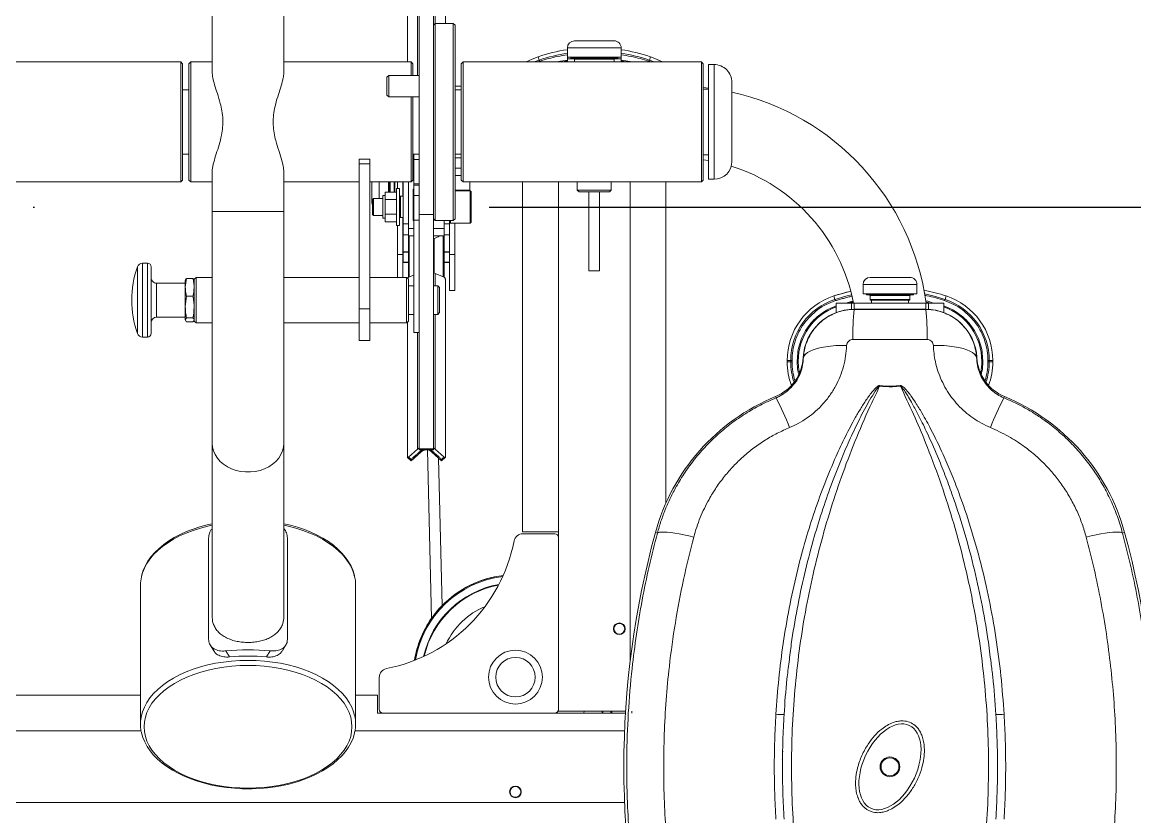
# Model space of a CAD drawing. Extents: x -32840 to 422982, y 280745 to 888746.
# Drawn here: x 221427 to 222038, y 400896 to 401333 of the extents above; entities that cross this region are included whole.
import ezdxf

# ---------------------------------------------------------------- set-up
doc = ezdxf.new("R2010")
doc.units = 0
doc.header["$LTSCALE"] = 1000
doc.linetypes.add('CONTINOUS', pattern=[0])
doc.linetypes.add('DASHDOT', pattern=[1, 0.5, -0.25, 0, -0.25])
doc.layers.add('A-FUR', color=33, linetype='Continuous', plot=False, transparency=0.5)
doc.layers.add('A-GRID', color=31, linetype='DASHDOT')
doc.layers.add('A-GRID NO', color=40, linetype='CONTINOUS')

# ---------------------------------------------------------------- blocks, each defined once
blk = doc.blocks.new('REC-GYM-08')
at = {"linetype": 'Continuous', "lineweight": 15}
for p, q in [((347.505, -704.241), (347.505, -710.19)), ((349.08, -704.241), (349.08, -710.19)), ((351.793, -709.965), (351.793, -705.13)), ((352.015, -710.263), (352.015, -705.271)), ((352.405, -705.271), (352.405, -709.121)), ((352.628, -709.119), (352.628, -705.13)), ((352.053, -706.461), (352.053, -713.32)), ((352.368, -706.461), (352.368, -713.32)), ((352.407, -709.119), (352.368, -709.158)), ((352.801, -709.119), (352.407, -709.119)), ((352.407, -709.119), (352.407, -710.779)), ((352.84, -709.158), (352.801, -709.119)), ((352.801, -710.779), (352.801, -709.119)), ((352.84, -709.158), (352.84, -710.788)), ((355.308, -709.659), (355.308, -709.861)), ((356.491, -709.659), (355.308, -709.659)), ((355.465, -709.501), (356.333, -709.501)), ((356.491, -709.861), (356.491, -709.659)), ((347.505, -709.936), (347.505, -709.965)), ((349.08, -709.936), (349.08, -709.965)), ((354.69, -709.925), (354.581, -709.965)), ((354.665, -709.851), (354.69, -709.925)), ((355.308, -709.861), (356.491, -709.861)), ((355.308, -709.895), (355.308, -709.965)), ((355.46, -709.895), (355.308, -709.895)), ((355.382, -709.861), (355.382, -709.886)), ((355.382, -709.886), (356.417, -709.886)), ((355.462, -709.902), (355.462, -709.965)), ((356.337, -709.902), (355.462, -709.902)), ((356.337, -709.965), (356.337, -709.902)), ((356.491, -709.895), (356.338, -709.895)), ((356.417, -709.886), (356.417, -709.861)), ((356.491, -709.965), (356.491, -709.895)), ((357.133, -709.851), (357.109, -709.925)), ((357.217, -709.965), (357.109, -709.925)), ((346.816, -709.965), (342.486, -709.965)), ((346.856, -710.005), (346.816, -709.965)), ((346.816, -710.567), (346.816, -709.965)), ((346.856, -710.005), (346.856, -710.589)), ((347.033, -709.965), (346.994, -710.005)), ((346.994, -712.564), (346.994, -710.005)), ((347.505, -709.965), (347.033, -709.965)), ((347.033, -709.965), (347.033, -712.603)), ((351.876, -709.965), (349.08, -709.965)), ((351.915, -710.005), (351.876, -709.965)), ((351.876, -710.263), (351.876, -709.965)), ((351.915, -710.005), (351.915, -710.261)), ((353.017, -709.965), (352.978, -710.005)), ((352.978, -712.564), (352.978, -710.005)), ((358.254, -709.965), (353.017, -709.965)), ((353.017, -709.965), (353.017, -712.602)), ((358.293, -710.005), (358.254, -709.965)), ((358.254, -712.603), (358.254, -709.965)), ((358.293, -710.005), (358.293, -712.563)), ((358.529, -710.024), (358.411, -710.024)), ((358.411, -712.544), (358.411, -710.024)), ((358.529, -712.544), (358.529, -710.024)), ((351.383, -710.263), (351.344, -710.303)), ((351.344, -710.696), (351.344, -710.303)), ((352.053, -710.263), (351.383, -710.263)), ((351.383, -710.263), (351.383, -710.73)), ((358.923, -712.15), (358.923, -710.418)), ((346.816, -712.603), (346.816, -710.567)), ((346.994, -710.576), (346.856, -710.576)), ((346.856, -710.589), (346.856, -712.564)), ((352.978, -710.497), (352.84, -710.497)), ((352.978, -710.576), (352.84, -710.576)), ((358.293, -710.526), (358.411, -710.54)), ((358.411, -710.566), (358.293, -710.566)), ((351.344, -710.696), (351.383, -710.736)), ((351.383, -710.73), (351.383, -710.736)), ((351.383, -710.736), (352.053, -710.736)), ((351.876, -712.603), (351.876, -710.736)), ((351.915, -710.736), (351.915, -712.564)), ((352.407, -710.779), (352.407, -713.45)), ((352.801, -713.45), (352.801, -710.779)), ((352.84, -710.788), (352.84, -713.41)), ((346.856, -711.993), (346.994, -711.993)), ((350.97, -712.105), (350.734, -712.105)), ((350.734, -712.201), (350.734, -712.105)), ((350.97, -712.105), (350.97, -712.201)), ((351.915, -711.993), (352.053, -711.993)), ((351.917, -712.309), (351.917, -711.993)), ((351.935, -712.109), (351.935, -711.993)), ((352.053, -712.109), (351.935, -712.109)), ((351.935, -712.634), (351.935, -712.109)), ((352.84, -711.993), (352.978, -711.993)), ((352.978, -712.072), (352.84, -712.072)), ((358.293, -712.003), (358.411, -712.003)), ((358.293, -712.113), (358.411, -712.132)), ((347.505, -713.253), (347.505, -712.379)), ((349.08, -713.253), (349.08, -712.379)), ((350.97, -712.201), (350.734, -712.201)), ((350.734, -712.201), (350.734, -715.391)), ((350.97, -712.201), (350.97, -715.391)), ((351.917, -712.309), (351.935, -712.309)), ((351.917, -712.469), (351.917, -712.309)), ((352.84, -712.298), (352.978, -712.298)), ((342.486, -712.603), (346.816, -712.603)), ((346.816, -712.603), (346.856, -712.564)), ((346.994, -712.564), (347.033, -712.603)), ((347.033, -712.603), (347.505, -712.603)), ((347.505, -712.603), (347.505, -712.633)), ((349.08, -712.603), (350.734, -712.603)), ((349.08, -712.603), (349.08, -712.633)), ((350.97, -712.603), (351.876, -712.603)), ((351.016, -713.057), (351.016, -712.603)), ((351.173, -712.603), (351.173, -712.963)), ((351.376, -712.824), (351.376, -712.603)), ((351.401, -712.824), (351.401, -712.603)), ((351.417, -712.603), (351.417, -712.824)), ((351.504, -712.824), (351.504, -712.603)), ((351.516, -712.603), (351.516, -712.824)), ((351.578, -712.744), (351.578, -712.603)), ((351.696, -712.914), (351.696, -712.603)), ((351.698, -713.524), (351.698, -712.603)), ((351.816, -713.524), (351.816, -712.603)), ((351.876, -712.603), (351.915, -712.564)), ((351.917, -712.469), (351.935, -712.469)), ((352.053, -712.64), (351.935, -712.64)), ((351.935, -712.67), (351.935, -712.64)), ((352.84, -712.461), (352.978, -712.461)), ((352.978, -712.564), (353.017, -712.603)), ((353.017, -712.602), (353.017, -712.603)), ((353.017, -712.603), (358.254, -712.603)), ((353.166, -712.785), (353.166, -712.603)), ((354.324, -712.603), (354.324, -720.29)), ((355.112, -720.29), (355.112, -712.603)), ((355.525, -712.603), (355.525, -712.78)), ((356.273, -712.78), (356.273, -712.603)), ((356.687, -723.137), (356.687, -712.603)), ((357.474, -719.654), (357.474, -712.603)), ((358.254, -712.603), (358.293, -712.564)), ((358.293, -712.563), (358.293, -712.564)), ((358.411, -712.544), (358.529, -712.544)), ((351.307, -712.824), (351.557, -712.824)), ((351.307, -712.987), (351.307, -712.824)), ((351.62, -712.744), (351.557, -712.744)), ((351.557, -712.744), (351.557, -713.15)), ((351.62, -712.744), (351.62, -713.15)), ((351.696, -712.81), (351.698, -712.81)), ((351.935, -712.758), (351.917, -712.758)), ((351.917, -713.076), (351.917, -712.758)), ((352.053, -712.67), (351.935, -712.67)), ((351.935, -712.897), (351.935, -712.67)), ((352.84, -712.785), (353.166, -712.785)), ((353.175, -712.796), (352.84, -712.796)), ((353.166, -712.796), (353.166, -712.785)), ((353.194, -712.815), (353.175, -712.796)), ((353.175, -713.504), (353.175, -712.796)), ((353.194, -712.815), (353.194, -713.485)), ((355.525, -712.78), (355.565, -712.82)), ((355.525, -712.78), (356.258, -712.78)), ((356.22, -712.82), (355.565, -712.82)), ((355.781, -712.82), (355.781, -714.552)), ((356.017, -712.82), (356.017, -714.552)), ((356.234, -712.82), (356.22, -712.82)), ((356.234, -712.82), (356.273, -712.78)), ((356.258, -712.78), (356.273, -712.78)), ((351.049, -712.963), (351.029, -712.983)), ((351.029, -713.317), (351.029, -712.983)), ((351.256, -712.963), (351.049, -712.963)), ((351.049, -712.963), (351.049, -713.332)), ((351.307, -712.9), (351.256, -712.9)), ((351.256, -713.4), (351.256, -712.9)), ((351.307, -713.313), (351.307, -712.987)), ((351.307, -712.987), (351.557, -712.987)), ((351.639, -712.914), (351.62, -712.934)), ((351.698, -712.914), (351.639, -712.914)), ((351.639, -712.914), (351.639, -713.38)), ((351.935, -713.076), (351.917, -713.076)), ((351.917, -713.447), (351.917, -713.076)), ((351.935, -712.897), (352.053, -712.897)), ((351.935, -713.444), (351.935, -712.897)), ((347.505, -713.253), (347.505, -718.338)), ((349.08, -713.253), (347.505, -713.253)), ((349.08, -713.253), (349.08, -718.338)), ((351.029, -713.317), (351.049, -713.337)), ((351.049, -713.332), (351.049, -713.337)), ((351.049, -713.337), (351.256, -713.337)), ((351.307, -713.313), (351.557, -713.313)), ((351.307, -713.476), (351.307, -713.313)), ((351.557, -713.15), (351.557, -713.556)), ((351.62, -713.15), (351.62, -713.556)), ((351.62, -713.367), (351.639, -713.386)), ((352.053, -713.32), (352.368, -713.32)), ((352.053, -713.32), (352.053, -718.467)), ((352.368, -713.32), (352.368, -718.467)), ((351.256, -713.4), (351.307, -713.4)), ((351.307, -713.476), (351.557, -713.476)), ((351.557, -713.556), (351.62, -713.556)), ((351.578, -714.198), (351.578, -713.556)), ((351.639, -713.38), (351.639, -713.386)), ((351.639, -713.386), (351.698, -713.386)), ((351.696, -714.198), (351.696, -713.386)), ((351.698, -713.524), (351.816, -713.524)), ((351.698, -713.762), (351.698, -713.524)), ((351.816, -713.524), (351.816, -713.762)), ((351.917, -713.447), (351.935, -713.447)), ((352.053, -713.444), (351.935, -713.444)), ((351.935, -715.91), (351.935, -713.444)), ((351.935, -714.532), (351.935, -713.447)), ((352.368, -713.41), (352.407, -713.45)), ((352.407, -713.45), (352.801, -713.45)), ((352.604, -713.524), (352.604, -713.45)), ((352.604, -713.524), (352.722, -713.524)), ((352.604, -713.762), (352.604, -713.524)), ((352.722, -713.524), (352.722, -713.45)), ((352.722, -713.485), (352.742, -713.504)), ((352.722, -713.524), (352.722, -713.762)), ((352.742, -713.45), (352.742, -713.504)), ((352.742, -713.504), (353.175, -713.504)), ((352.801, -713.45), (352.84, -713.41)), ((352.838, -713.504), (352.838, -714.198)), ((353.175, -713.504), (353.194, -713.485)), ((351.816, -713.762), (351.698, -713.762)), ((351.698, -714.136), (351.698, -713.762)), ((351.816, -713.628), (351.935, -713.628)), ((351.816, -714.136), (351.816, -713.762)), ((351.816, -713.785), (351.935, -713.785)), ((351.834, -713.785), (351.834, -714.689)), ((351.924, -713.785), (351.935, -713.792)), ((352.368, -713.628), (352.604, -713.628)), ((352.368, -713.785), (352.604, -713.785)), ((352.385, -714.607), (352.385, -713.842)), ((352.582, -714.688), (352.582, -713.785)), ((352.602, -713.785), (352.602, -714.702)), ((352.722, -713.762), (352.604, -713.762)), ((352.604, -714.136), (352.604, -713.762)), ((352.722, -714.136), (352.722, -713.762)), ((351.578, -714.198), (351.696, -714.198)), ((351.578, -714.698), (351.578, -714.198)), ((351.696, -714.198), (351.696, -714.698)), ((351.698, -714.136), (351.816, -714.136)), ((351.698, -714.143), (351.698, -714.136)), ((351.816, -714.143), (351.698, -714.143)), ((351.698, -714.361), (351.698, -714.143)), ((351.816, -714.136), (351.816, -714.143)), ((351.816, -714.361), (351.816, -714.143)), ((352.604, -714.136), (352.722, -714.136)), ((352.604, -714.143), (352.604, -714.136)), ((352.722, -714.143), (352.604, -714.143)), ((352.604, -714.361), (352.604, -714.143)), ((352.722, -714.136), (352.722, -714.143)), ((352.722, -714.361), (352.722, -714.143)), ((352.722, -714.198), (352.838, -714.198)), ((352.838, -714.198), (352.838, -714.985)), ((345.863, -715.298), (345.863, -714.466)), ((346.085, -714.387), (345.974, -714.387)), ((345.974, -714.387), (345.974, -715.308)), ((346.085, -715.308), (346.085, -714.387)), ((346.164, -714.466), (346.164, -715.298)), ((351.698, -714.361), (351.816, -714.361)), ((351.698, -714.373), (351.698, -714.361)), ((351.698, -714.373), (351.816, -714.373)), ((351.815, -714.704), (351.815, -714.373)), ((351.816, -714.361), (351.816, -714.373)), ((352.604, -714.361), (352.722, -714.361)), ((352.604, -714.373), (352.604, -714.361)), ((352.604, -714.373), (352.722, -714.373)), ((352.72, -714.985), (352.72, -714.373)), ((352.722, -714.361), (352.722, -714.373)), ((356.017, -714.552), (355.781, -714.552)), ((346.912, -714.824), (346.282, -714.824)), ((346.282, -714.824), (346.282, -715.249)), ((346.918, -714.751), (346.912, -714.768)), ((346.912, -714.924), (346.912, -714.768)), ((347.083, -714.722), (346.94, -714.722)), ((347.112, -714.768), (347.105, -714.75)), ((347.151, -714.698), (347.112, -714.737)), ((347.112, -715.658), (347.112, -714.737)), ((347.505, -714.698), (347.151, -714.698)), ((347.151, -714.698), (347.151, -715.698)), ((350.734, -714.698), (349.08, -714.698)), ((351.777, -714.698), (350.97, -714.698)), ((351.816, -714.737), (351.777, -714.698)), ((351.777, -715.698), (351.777, -714.698)), ((351.816, -714.737), (351.816, -715.658)), ((351.935, -714.648), (351.82, -714.695)), ((352.368, -714.601), (352.405, -714.614)), ((352.6, -714.695), (352.405, -714.614)), ((352.405, -714.614), (352.405, -714.883)), ((352.628, -718.652), (352.628, -714.742)), ((361.961, -714.698), (362.829, -714.698)), ((346.912, -715.628), (346.912, -714.924)), ((351.935, -714.883), (351.816, -714.883)), ((352.463, -714.883), (352.368, -714.883)), ((352.502, -714.922), (352.463, -714.883)), ((352.463, -715.513), (352.463, -714.883)), ((352.502, -714.922), (352.502, -715.473)), ((352.838, -714.985), (352.72, -714.985)), ((361.804, -714.856), (361.804, -715.058)), ((362.987, -714.856), (361.804, -714.856)), ((361.804, -715.058), (362.987, -715.058)), ((361.878, -715.058), (361.878, -715.083)), ((361.878, -715.083), (362.913, -715.083)), ((362.913, -715.083), (362.913, -715.058)), ((362.987, -715.058), (362.987, -714.856)), ((345.863, -715.93), (345.863, -715.298)), ((345.974, -715.308), (345.974, -716.009)), ((346.085, -716.009), (346.085, -715.308)), ((346.164, -715.298), (346.164, -715.93)), ((346.282, -715.249), (346.282, -715.572)), ((346.94, -715.113), (347.083, -715.113)), ((361.162, -715.107), (361.186, -715.181)), ((361.214, -715.47), (361.214, -715.261)), ((361.548, -715.261), (361.214, -715.261)), ((361.584, -715.242), (361.507, -715.261)), ((361.608, -715.261), (361.548, -715.261)), ((361.548, -715.4), (361.548, -715.261)), ((361.608, -715.261), (361.608, -715.398)), ((363.183, -715.261), (361.608, -715.261)), ((361.958, -715.099), (361.958, -715.186)), ((362.833, -715.099), (361.958, -715.099)), ((361.958, -715.186), (362.833, -715.186)), ((362.821, -715.198), (361.969, -715.198)), ((361.989, -715.198), (361.989, -715.261)), ((362.801, -715.261), (362.801, -715.198)), ((362.833, -715.186), (362.833, -715.099)), ((363.183, -715.398), (363.183, -715.261)), ((363.243, -715.261), (363.183, -715.261)), ((363.284, -715.261), (363.184, -715.237)), ((363.576, -715.261), (363.243, -715.261)), ((363.243, -715.4), (363.243, -715.261)), ((363.576, -715.47), (363.576, -715.261)), ((363.605, -715.181), (363.629, -715.107)), ((346.282, -715.572), (346.912, -715.572)), ((350.97, -715.391), (350.734, -715.391)), ((350.734, -715.391), (350.734, -716.084)), ((350.97, -715.391), (350.97, -716.084)), ((351.816, -715.513), (351.935, -715.513)), ((352.368, -715.513), (352.463, -715.513)), ((352.405, -715.513), (352.405, -718.47)), ((352.463, -715.513), (352.502, -715.473)), ((361.608, -715.403), (361.608, -715.398)), ((363.183, -715.398), (361.608, -715.398)), ((363.183, -715.403), (363.183, -715.398)), ((346.912, -715.628), (346.918, -715.645)), ((347.083, -715.589), (346.94, -715.589)), ((346.94, -715.674), (347.083, -715.674)), ((347.105, -715.646), (347.112, -715.628)), ((347.112, -715.658), (347.151, -715.698)), ((347.151, -715.698), (347.505, -715.698)), ((349.08, -715.698), (350.734, -715.698)), ((350.97, -715.698), (351.777, -715.698)), ((351.777, -715.698), (351.816, -715.658)), ((351.793, -718.652), (351.793, -715.682)), ((345.974, -716.009), (346.085, -716.009)), ((351.935, -715.91), (352.053, -715.91)), ((352.015, -718.47), (352.015, -715.91)), ((350.734, -716.084), (350.97, -716.084)), ((360.136, -716.525), (360.136, -716.555)), ((360.214, -716.525), (360.136, -716.525)), ((360.136, -716.525), (360.136, -716.555)), ((360.136, -716.525), (360.136, -716.525)), ((360.244, -716.525), (360.214, -716.525)), ((360.214, -716.555), (360.214, -716.525)), ((360.244, -716.525), (360.244, -716.555)), ((360.358, -716.555), (360.358, -716.525)), ((360.383, -716.525), (360.358, -716.525)), ((360.494, -716.46), (360.487, -716.46)), ((364.297, -716.46), (364.303, -716.46)), ((364.407, -716.525), (364.433, -716.525)), ((364.433, -716.525), (364.433, -716.555)), ((364.547, -716.555), (364.547, -716.525)), ((364.576, -716.525), (364.547, -716.525)), ((364.576, -716.525), (364.576, -716.555)), ((364.654, -716.525), (364.576, -716.525)), ((364.654, -716.555), (364.654, -716.525)), ((364.654, -716.555), (364.654, -716.525)), ((364.654, -716.525), (364.654, -716.525)), ((360.136, -716.555), (360.214, -716.555)), ((360.136, -716.555), (360.136, -716.555)), ((360.214, -716.555), (360.244, -716.555)), ((360.358, -716.555), (360.383, -716.555)), ((364.407, -716.555), (364.433, -716.555)), ((364.547, -716.555), (364.576, -716.555)), ((364.576, -716.555), (364.654, -716.555)), ((364.654, -716.555), (364.654, -716.555)), ((359.892, -717.344), (359.88, -717.316)), ((364.899, -717.344), (364.91, -717.316)), ((347.505, -718.338), (347.505, -722.153)), ((349.08, -718.338), (349.08, -722.153)), ((352.015, -718.47), (351.82, -718.645)), ((352.053, -718.442), (352.015, -718.47)), ((352.053, -718.467), (352.368, -718.467)), ((352.053, -718.486), (352.053, -718.467)), ((352.053, -718.486), (352.368, -718.486)), ((352.235, -718.489), (352.326, -722.188)), ((352.405, -718.47), (352.368, -718.442)), ((352.368, -718.467), (352.368, -718.486)), ((352.6, -718.645), (352.405, -718.47)), ((351.794, -718.656), (351.876, -718.729)), ((351.876, -718.729), (352.097, -718.532)), ((352.323, -718.532), (352.544, -718.729)), ((352.555, -721.91), (352.475, -718.668)), ((352.544, -718.729), (352.626, -718.656)), ((347.427, -722.646), (347.427, -720.421)), ((349.159, -722.646), (349.159, -720.421)), ((354.324, -720.29), (355.112, -720.29)), ((355.033, -720.33), (354.329, -720.33)), ((355.112, -724.227), (355.112, -720.29)), ((357.286, -720.315), (357.242, -720.303)), ((367.505, -720.315), (367.549, -720.303)), ((345.931, -721.454), (345.931, -724.505)), ((350.655, -724.505), (350.655, -721.454)), ((347.46, -722.771), (347.539, -722.902)), ((347.808, -722.903), (347.888, -723.036)), ((348.698, -723.036), (348.778, -722.903)), ((349.047, -722.902), (349.125, -722.771)), ((351.175, -723.484), (351.175, -724.188)), ((345.931, -723.873), (333.823, -723.873)), ((351.135, -723.873), (350.655, -723.873)), ((351.135, -724.267), (351.135, -723.873)), ((351.254, -724.267), (351.135, -724.267)), ((351.254, -724.267), (355.033, -724.267)), ((356.585, -724.267), (355.033, -724.267)), ((355.112, -724.227), (356.587, -724.227)), ((355.683, -724.227), (355.663, -724.267)), ((356.066, -724.267), (356.082, -724.227)), ((356.095, -724.227), (356.079, -724.267)), ((356.254, -724.267), (356.268, -724.227)), ((356.289, -724.227), (356.275, -724.267)), ((356.289, -724.227), (356.275, -724.267)), ((356.726, -724.227), (356.726, -724.267)), ((333.903, -724.66), (345.945, -724.66)), ((350.64, -724.66), (356.565, -724.66)), ((360.048, -725.113), (360.024, -725.113)), ((360.028, -725.283), (360.036, -725.286)), ((334.063, -726.235), (356.565, -726.235))]:
    blk.add_line(p, q, dxfattribs=at)
at = {"linetype": 'Continuous', "lineweight": 15, "flags": 128}
for points in [[(354.665, -709.851), (354.531, -709.902), (354.404, -709.965)], [(354.665, -709.851), (354.531, -709.903), (354.405, -709.965)], [(354.69, -709.925), (354.69, -709.926), (354.691, -709.928), (354.692, -709.931), (354.693, -709.934), (354.694, -709.938), (354.696, -709.943), (354.697, -709.948), (354.699, -709.953)], [(355.308, -709.944), (355.202, -709.963), (355.188, -709.965)], [(355.311, -709.861), (355.311, -709.864), (355.308, -709.895)], [(356.491, -709.895), (356.488, -709.864), (356.487, -709.861)], [(356.61, -709.965), (356.594, -709.962), (356.491, -709.944)], [(357.109, -709.925), (357.108, -709.926), (357.107, -709.928), (357.106, -709.931), (357.105, -709.934), (357.104, -709.938), (357.103, -709.943), (357.101, -709.948), (357.099, -709.953)], [(357.394, -709.965), (357.267, -709.902), (357.133, -709.851)], [(357.393, -709.965), (357.267, -709.903), (357.133, -709.851)], [(361.533, -715.004), (361.402, -715.036), (361.162, -715.107)], [(361.552, -715.079), (361.422, -715.111), (361.186, -715.181)], [(363.605, -715.181), (363.369, -715.111), (363.157, -715.062)], [(361.186, -715.181), (361.186, -715.182), (361.187, -715.184), (361.188, -715.187), (361.189, -715.19), (361.19, -715.194), (361.192, -715.199), (361.193, -715.204), (361.195, -715.209)], [(363.595, -715.209), (363.597, -715.204), (363.599, -715.199), (363.6, -715.194), (363.601, -715.19), (363.603, -715.187), (363.603, -715.184), (363.604, -715.182), (363.605, -715.181)], [(363.211, -716.062), (363.007, -716.062), (362.803, -716.062), (362.599, -716.063), (362.395, -716.063), (362.191, -716.063), (361.987, -716.062), (361.784, -716.062), (361.58, -716.062)], [(360.494, -716.46), (360.509, -716.422), (360.539, -716.385), (360.583, -716.35), (360.64, -716.318), (360.71, -716.288), (360.792, -716.262), (360.883, -716.24), (360.983, -716.222), (361.091, -716.208), (361.205, -716.198), (361.322, -716.194), (361.442, -716.194)], [(364.297, -716.46), (364.281, -716.422), (364.251, -716.385), (364.207, -716.35), (364.15, -716.318), (364.08, -716.288), (363.999, -716.262), (363.907, -716.24), (363.807, -716.222), (363.699, -716.208), (363.586, -716.198), (363.468, -716.194), (363.348, -716.194)], [(360.38, -716.54), (360.386, -716.672), (360.406, -716.802)], [(349.08, -718.338), (349.073, -718.424), (349.051, -718.509), (349.015, -718.591), (348.966, -718.668), (348.904, -718.739), (348.83, -718.802), (348.747, -718.857), (348.655, -718.902), (348.557, -718.937), (348.453, -718.96), (348.347, -718.972), (348.239, -718.972), (348.133, -718.96), (348.029, -718.937), (347.931, -718.902), (347.839, -718.857), (347.755, -718.802), (347.682, -718.739), (347.62, -718.668), (347.571, -718.591), (347.535, -718.509), (347.513, -718.424), (347.505, -718.338)], [(352.097, -718.532), (352.097, -718.532), (352.094, -718.533), (352.091, -718.532), (352.086, -718.531), (352.082, -718.528), (352.076, -718.524), (352.071, -718.52)], [(352.099, -718.527), (352.098, -718.53), (352.097, -718.532)], [(352.322, -718.527), (352.322, -718.53), (352.323, -718.532)], [(352.323, -718.532), (352.324, -718.532), (352.326, -718.533), (352.33, -718.532), (352.334, -718.531), (352.339, -718.528), (352.344, -718.524), (352.349, -718.52)], [(347.505, -720.139), (347.41, -720.161), (347.245, -720.204), (347.086, -720.255), (346.934, -720.313), (346.79, -720.378), (346.655, -720.449), (346.529, -720.526), (346.414, -720.609), (346.31, -720.696), (346.218, -720.788), (346.137, -720.884), (346.07, -720.983), (346.015, -721.084), (345.974, -721.189), (345.95, -721.275)], [(347.505, -720.109), (347.392, -720.134), (347.236, -720.177), (347.085, -720.226), (346.94, -720.282), (346.803, -720.344), (346.673, -720.413), (346.552, -720.487), (346.44, -720.566), (346.338, -720.65), (346.246, -720.739), (346.165, -720.831), (346.095, -720.928), (346.038, -721.027), (345.992, -721.129), (345.959, -721.232), (345.953, -721.265)], [(350.633, -721.262), (350.63, -721.246), (350.599, -721.144), (350.556, -721.043), (350.501, -720.945), (350.435, -720.849), (350.357, -720.756), (350.267, -720.668), (350.168, -720.583), (350.058, -720.503), (349.939, -720.428), (349.811, -720.359), (349.675, -720.295), (349.532, -720.238), (349.383, -720.187), (349.228, -720.143), (349.08, -720.108)], [(350.635, -721.273), (350.612, -721.189), (350.571, -721.084), (350.516, -720.983), (350.448, -720.884), (350.368, -720.788), (350.276, -720.696), (350.172, -720.609), (350.056, -720.526), (349.931, -720.449), (349.796, -720.378), (349.652, -720.313), (349.5, -720.255), (349.341, -720.204), (349.176, -720.161), (349.08, -720.139)], [(358.085, -720.401), (357.973, -720.375), (357.865, -720.353), (357.762, -720.333), (357.666, -720.317), (357.578, -720.305), (357.5, -720.296), (357.433, -720.292), (357.377, -720.292), (357.333, -720.295), (357.303, -720.303), (357.286, -720.315)], [(367.505, -720.315), (367.488, -720.303), (367.457, -720.295), (367.414, -720.292), (367.358, -720.292), (367.29, -720.296), (367.212, -720.305), (367.124, -720.317), (367.028, -720.333), (366.926, -720.353), (366.818, -720.375), (366.706, -720.401)], [(345.951, -724.323), (345.974, -724.239), (346.015, -724.135), (346.07, -724.033), (346.137, -723.934), (346.218, -723.839), (346.31, -723.747), (346.414, -723.659), (346.529, -723.577), (346.655, -723.5), (346.79, -723.429), (346.934, -723.364), (347.086, -723.306), (347.245, -723.255), (347.41, -723.211), (347.58, -723.175), (347.755, -723.147), (347.932, -723.127), (348.112, -723.114), (348.293, -723.11), (348.474, -723.114), (348.653, -723.127), (348.831, -723.147), (349.006, -723.175), (349.176, -723.211), (349.341, -723.255), (349.5, -723.306), (349.652, -723.364), (349.796, -723.429), (349.931, -723.5), (350.056, -723.577), (350.172, -723.659), (350.276, -723.747), (350.368, -723.839), (350.448, -723.934), (350.516, -724.033), (350.571, -724.135), (350.612, -724.239), (350.635, -724.325)], [(348.293, -725.916), (348.472, -725.912), (348.65, -725.9), (348.826, -725.879), (348.999, -725.85), (349.167, -725.814), (349.33, -725.769), (349.486, -725.718), (349.635, -725.659), (349.776, -725.593), (349.908, -725.521), (350.029, -725.444), (350.14, -725.361), (350.24, -725.273), (350.327, -725.18), (350.403, -725.084), (350.465, -724.985), (350.513, -724.883), (350.548, -724.779), (350.569, -724.674), (350.576, -724.568), (350.569, -724.463), (350.548, -724.357), (350.513, -724.254), (350.465, -724.152), (350.403, -724.052), (350.327, -723.956), (350.24, -723.864), (350.14, -723.776), (350.029, -723.693), (349.908, -723.615), (349.776, -723.543), (349.635, -723.478), (349.486, -723.419), (349.33, -723.367), (349.167, -723.323), (348.999, -723.286), (348.826, -723.258), (348.65, -723.237), (348.472, -723.225), (348.293, -723.22), (348.114, -723.225), (347.936, -723.237), (347.76, -723.258), (347.587, -723.286), (347.419, -723.323), (347.256, -723.367), (347.1, -723.419), (346.951, -723.478), (346.81, -723.543), (346.678, -723.615), (346.557, -723.693), (346.446, -723.776), (346.346, -723.864), (346.258, -723.956), (346.183, -724.052), (346.121, -724.152), (346.073, -724.254), (346.038, -724.357), (346.016, -724.463), (346.009, -724.568), (346.016, -724.674), (346.038, -724.779), (346.073, -724.883), (346.121, -724.985), (346.183, -725.084), (346.258, -725.18), (346.346, -725.273), (346.446, -725.361), (346.557, -725.444), (346.678, -725.521), (346.81, -725.593), (346.951, -725.659), (347.1, -725.718), (347.256, -725.769), (347.419, -725.814), (347.587, -725.85), (347.76, -725.879), (347.936, -725.9), (348.114, -725.912), (348.293, -725.916)], [(345.95, -724.684), (345.952, -724.699), (345.982, -724.801), (346.023, -724.902), (346.076, -725.001), (346.141, -725.097), (346.218, -725.19), (346.306, -725.279), (346.404, -725.365), (346.512, -725.445), (346.63, -725.521), (346.757, -725.591), (346.892, -725.655), (347.034, -725.714), (347.182, -725.765), (347.337, -725.81), (347.496, -725.849), (347.659, -725.88), (347.826, -725.904), (347.995, -725.92), (348.166, -725.929), (348.293, -725.931)], [(348.293, -725.931), (348.383, -725.93), (348.554, -725.923), (348.724, -725.908), (348.891, -725.885), (349.055, -725.856), (349.215, -725.819), (349.371, -725.776), (349.521, -725.725), (349.664, -725.668), (349.801, -725.605), (349.929, -725.536), (350.049, -725.462), (350.16, -725.382), (350.261, -725.297), (350.351, -725.208), (350.431, -725.115), (350.499, -725.018), (350.555, -724.918), (350.599, -724.816), (350.63, -724.713), (350.634, -724.689)]]:
    blk.add_lwpolyline(points, dxfattribs=at)
at = {"linetype": 'Continuous', "lineweight": 15}
for centre, radius in [((356.45, -722.416), 0.128), ((356.45, -722.416), 0.118), ((354.167, -723.479), 0.592), ((354.167, -723.479), 0.434), ((362.395, -725.448), 0.217), ((362.395, -725.448), 0.197), ((354.167, -725.999), 0.128), ((354.167, -725.999), 0.118)]:
    blk.add_circle(centre, radius, dxfattribs=at)
for centre, radius, start, end in [((355.899, -713.584), 3.932, 98.652, 108.2873), ((355.899, -713.584), 3.932, 98.653, 108.2873), ((355.465, -709.659), 0.157, 90, 180), ((356.333, -709.659), 0.157, 0, 90), ((355.899, -713.584), 3.932, 71.7127, 81.348), ((355.899, -713.584), 3.932, 71.7127, 81.347), ((355.899, -713.584), 3.854, 98.8285, 108.2873), ((355.446, -709.902), 0.0157, 0, 90), ((356.353, -709.902), 0.0157, 90, 180), ((355.899, -713.584), 3.854, 71.7127, 81.1715), ((358.529, -710.418), 0.394, 0, 90), ((357.727, -716.009), 5.512, 7.7999, 77.4666), ((358.836, -711.189), 0.0872, 351.89, 8.11), ((358.834, -711.19), 0.09, 352.0129, 0.187), ((358.57, -711.284), 0.353, 355.9709, 4.0291), ((358.572, -711.285), 0.352, 355.9632, 0.0982), ((358.833, -711.379), 0.0903, 352.029, 7.971), ((358.837, -711.379), 0.0869, 351.8736, 0.1892), ((358.529, -712.15), 0.394, 270, 0), ((357.727, -716.009), 3.937, 10.9528, 72.5226), ((351.173, -713.057), 0.157, 180, 203.7054), ((352.214, -713.371), 0.501, 287.8823, 304.3145), ((347.957, -715.198), 2.219, 160.7394, 199.2606), ((345.974, -714.505), 0.118, 90, 160.7394), ((346.085, -714.466), 0.0787, 0, 90), ((346.282, -714.706), 0.118, 180, 270), ((361.961, -714.856), 0.157, 90, 180), ((362.829, -714.856), 0.157, 0, 90), ((362.395, -718.84), 3.932, 102.6634, 108.2873), ((361.942, -715.099), 0.0157, 0, 90), ((362.849, -715.099), 0.0157, 90, 180), ((362.395, -718.84), 3.932, 71.7127, 79.0599), ((362.395, -718.84), 3.932, 71.7127, 79.0572), ((361.63, -716.525), 1.494, 108.2873, 180), ((361.63, -716.525), 1.494, 108.2873, 180), ((361.63, -716.525), 1.416, 108.2873, 180), ((361.969, -715.186), 0.0118, 180, 270), ((362.821, -715.186), 0.0118, 270, 0), ((363.16, -716.525), 1.416, 0, 71.7127), ((363.16, -716.525), 1.494, 0, 71.7127), ((363.16, -716.525), 1.494, 0, 71.7127), ((346.282, -715.69), 0.118, 90, 180), ((361.64, -716.532), 1.26, 109.7598, 180.3579), ((361.608, -716.521), 1.122, 90, 176.8851), ((367.184, -715.971), 5.605, 174.1826, 180.9303), ((362.395, -227.56), 487.844, 269.90752, 270.09248), ((363.183, -716.521), 1.122, 3.1149, 90), ((357.606, -715.971), 5.605, 359.0697, 5.8174), ((363.152, -716.533), 1.26, 359.6638, 70.3105), ((345.974, -715.891), 0.118, 199.2606, 270), ((346.085, -715.93), 0.0787, 270, 0), ((359.505, -716.406), 0.984, 292.4315, 356.8851), ((365.286, -716.406), 0.984, 183.1149, 247.5685), ((363.152, -716.548), 1.26, 348.2756, 0.3362), ((361.63, -716.555), 1.494, 180, 200.2724), ((361.63, -716.555), 1.494, 180, 200.2635), ((361.63, -716.555), 1.416, 180, 198.4536), ((363.16, -716.555), 1.416, 341.5464, 0), ((363.16, -716.555), 1.494, 339.7276, 0), ((363.16, -716.555), 1.494, 339.7365, 0), ((358.228, -716.585), 3.972, 352.7274, 352.9071), ((366.562, -716.585), 3.972, 187.0929, 187.2726), ((361.608, -721.501), 4.528, 112.4315, 164.661), ((354.376, -720.27), 6.243, 21.3631, 27.9451), ((370.414, -720.27), 6.243, 152.0549, 158.6369), ((363.183, -721.501), 4.528, 15.339, 67.5685), ((354.329, -720.526), 0.197, 90, 168.9937), ((355.033, -720.408), 0.0787, 0, 90), ((375.997, -725.448), 19.448, 164.661, 195.339), ((348.794, -725.448), 19.448, 344.661, 15.339), ((350.658, -719.812), 3.543, 281.0063, 348.9937), ((346.767, -721.455), 0.836, 167.5892, 179.9513), ((349.819, -721.455), 0.836, 0.0502, 12.5492), ((354.167, -723.479), 2.25, 96.8585, 170.6272), ((354.167, -723.479), 2.23, 97.1616, 170.3241), ((354.167, -723.479), 2.25, 96.8585, 135.7643), ((354.167, -723.479), 2.068, 100.1302, 167.3555), ((354.167, -723.479), 2.056, 100.3982, 167.0875), ((354.167, -723.479), 1.691, 113.1228, 154.3629), ((354.167, -723.479), 2.25, 144.9172, 170.6272), ((348.293, -727.248), 4.372, 83.6321, 96.3679), ((348.293, -726.994), 3.979, 84.1553, 95.8447), ((351.372, -723.484), 0.197, 101.0063, 180), ((346.763, -724.505), 0.833, 167.406, 191.6814), ((349.822, -724.505), 0.833, 347.9486, 12.4688), ((351.254, -724.188), 0.0787, 180, 270), ((355.033, -724.188), 0.0787, 270, 0), ((360.006, -723.062), 1.239, 264.567, 272.8661), ((364.784, -723.062), 1.239, 267.1339, 275.433)]:
    blk.add_arc(centre, radius, start, end, dxfattribs=at)
blk.add_ellipse((362.395, -725.448), major_axis=(-0.424, -0.91), ratio=0.588235, dxfattribs=at)
for points in [[(354.699, -709.953), (354.669, -709.965)], [(357.13, -709.965), (357.099, -709.953)], [(347.083, -714.722), (347.101, -714.752)], [(361.557, -715.11), (361.195, -715.209)], [(361.442, -715.261), (361.583, -715.222)], [(352.071, -718.52), (352.125, -718.486)], [(351.876, -718.694), (352.071, -718.52)], [(352.349, -718.52), (352.544, -718.694)]]:
    blk.add_open_spline(points, degree=1, dxfattribs=at)
for points, knots in [([(355.308, -709.811), (355.235, -709.821), (355.029, -709.851), (354.829, -709.912), (354.699, -709.953)], [0, 0, 0, 0, 0.349902, 1, 1, 1, 1]), ([(355.088, -709.965), (355.096, -709.963), (355.167, -709.943), (355.241, -709.935), (355.308, -709.927)], [0, 0, 0, 0, 0.101198, 1, 1, 1, 1]), ([(357.099, -709.953), (356.969, -709.912), (356.77, -709.851), (356.563, -709.821), (356.491, -709.811)], [0, 0, 0, 0, 0.650068, 1, 1, 1, 1]), ([(356.491, -709.927), (356.557, -709.935), (356.631, -709.943), (356.703, -709.963), (356.71, -709.965)], [0, 0, 0, 0, 0.89874, 1, 1, 1, 1]), ([(347.505, -710.19), (347.509, -710.231), (347.515, -710.314), (347.559, -710.473), (347.619, -710.659), (347.679, -710.853), (347.722, -711.043), (347.743, -711.22), (347.739, -711.401), (347.71, -711.592), (347.658, -711.789), (347.594, -711.986), (347.547, -712.139), (347.519, -712.251), (347.507, -712.322), (347.506, -712.362), (347.505, -712.379)], [0, 0, 0, 0, 0.076033, 0.154966, 0.24558, 0.338766, 0.406441, 0.475816, 0.543612, 0.613726, 0.699806, 0.788285, 0.876596, 0.922435, 0.968253, 1, 1, 1, 1]), ([(349.08, -712.379), (349.077, -712.338), (349.071, -712.255), (349.026, -712.096), (348.966, -711.91), (348.906, -711.715), (348.863, -711.525), (348.843, -711.349), (348.846, -711.168), (348.876, -710.977), (348.928, -710.78), (348.991, -710.583), (349.039, -710.43), (349.066, -710.318), (349.078, -710.246), (349.08, -710.206), (349.08, -710.19)], [0, 0, 0, 0, 0.076033, 0.154967, 0.245581, 0.338766, 0.406441, 0.475816, 0.543612, 0.613727, 0.699806, 0.788285, 0.876596, 0.922435, 0.968254, 1, 1, 1, 1]), ([(346.94, -714.722), (346.928, -714.786), (346.91, -714.883), (346.92, -715.014), (346.933, -715.08), (346.94, -715.113)], [0, 0, 0, 0, 0.490949, 0.74539, 1, 1, 1, 1]), ([(346.919, -714.752), (346.92, -714.749), (346.922, -714.739), (346.933, -714.729), (346.94, -714.722)], [0, 0, 0, 0, 0.281958, 1, 1, 1, 1]), ([(347.083, -715.113), (347.095, -715.049), (347.113, -714.952), (347.104, -714.821), (347.09, -714.755), (347.083, -714.722)], [0, 0, 0, 0, 0.490948, 0.745391, 1, 1, 1, 1]), ([(351.82, -714.695), (351.817, -714.697), (351.811, -714.7), (351.803, -714.709), (351.8, -714.716), (351.798, -714.719)], [0, 0, 0, 0, 0.359844, 0.719689, 1, 1, 1, 1]), ([(352.628, -714.742), (352.627, -714.738), (352.627, -714.73), (352.622, -714.717), (352.615, -714.706), (352.607, -714.699), (352.602, -714.696), (352.6, -714.695)], [0, 0, 0, 0, 0.214218, 0.42846, 0.642694, 0.856928, 1, 1, 1, 1]), ([(346.94, -715.113), (346.928, -715.191), (346.91, -715.309), (346.92, -715.469), (346.933, -715.549), (346.94, -715.589)], [0, 0, 0, 0, 0.490949, 0.74539, 1, 1, 1, 1]), ([(347.083, -715.589), (347.095, -715.512), (347.113, -715.394), (347.104, -715.234), (347.09, -715.153), (347.083, -715.113)], [0, 0, 0, 0, 0.490951, 0.74539, 1, 1, 1, 1]), ([(361.195, -715.209), (361.127, -715.234), (360.992, -715.286), (360.808, -715.402), (360.643, -715.544), (360.502, -715.71), (360.388, -715.895), (360.306, -716.097), (360.253, -716.308), (360.247, -716.453), (360.244, -716.525)], [0, 0, 0, 0, 0.125, 0.25, 0.375, 0.5, 0.625, 0.75, 0.875, 1, 1, 1, 1]), ([(360.358, -716.525), (360.361, -716.459), (360.367, -716.327), (360.414, -716.134), (360.489, -715.951), (360.592, -715.781), (360.72, -715.629), (360.871, -715.5), (361.036, -715.394), (361.156, -715.348), (361.214, -715.325)], [0, 0, 0, 0, 0.125791, 0.251582, 0.377373, 0.503164, 0.628955, 0.754746, 0.880537, 1, 1, 1, 1]), ([(363.595, -715.209), (363.466, -715.167), (363.323, -715.12), (363.176, -715.097), (363.162, -715.095)], [0, 0, 0, 0, 0.907286, 1, 1, 1, 1]), ([(363.18, -715.215), (363.182, -715.215), (363.239, -715.224), (363.294, -715.243), (363.348, -715.261)], [0, 0, 0, 0, 0.022168, 1, 1, 1, 1]), ([(363.576, -715.325), (363.635, -715.348), (363.755, -715.394), (363.92, -715.5), (364.07, -715.629), (364.198, -715.781), (364.301, -715.951), (364.376, -716.134), (364.424, -716.327), (364.43, -716.459), (364.433, -716.525)], [0, 0, 0, 0, 0.119463, 0.245254, 0.371045, 0.496836, 0.622627, 0.748418, 0.874209, 1, 1, 1, 1]), ([(364.547, -716.525), (364.544, -716.453), (364.537, -716.308), (364.485, -716.097), (364.402, -715.895), (364.289, -715.71), (364.148, -715.544), (363.983, -715.402), (363.798, -715.286), (363.663, -715.234), (363.595, -715.209)], [0, 0, 0, 0, 0.125, 0.25, 0.375, 0.5, 0.625, 0.75, 0.875, 1, 1, 1, 1]), ([(360.494, -716.46), (360.498, -716.414), (360.506, -716.322), (360.543, -716.174), (360.605, -716.018), (360.699, -715.864), (360.814, -715.728), (360.948, -715.613), (361.098, -715.521), (361.26, -715.454), (361.432, -715.411), (361.549, -715.405), (361.608, -715.403)], [0, 0, 0, 0, 0.081564, 0.163128, 0.270483, 0.377838, 0.481591, 0.585343, 0.688611, 0.791878, 0.895939, 1, 1, 1, 1]), ([(363.183, -715.403), (363.235, -715.405), (363.349, -715.41), (363.52, -715.45), (363.693, -715.52), (363.855, -715.621), (364, -715.751), (364.122, -715.906), (364.214, -716.079), (364.276, -716.266), (364.29, -716.395), (364.297, -716.46)], [0, 0, 0, 0, 0.092685, 0.201268, 0.309851, 0.423577, 0.537303, 0.653649, 0.769995, 0.884997, 1, 1, 1, 1]), ([(346.94, -715.589), (346.928, -715.603), (346.91, -715.624), (346.92, -715.653), (346.933, -715.667), (346.94, -715.674)], [0, 0, 0, 0, 0.490947, 0.745389, 1, 1, 1, 1]), ([(347.083, -715.674), (347.095, -715.66), (347.113, -715.639), (347.104, -715.611), (347.09, -715.597), (347.083, -715.589)], [0, 0, 0, 0, 0.490951, 0.745388, 1, 1, 1, 1]), ([(361.58, -716.062), (361.565, -716.063), (361.536, -716.066), (361.496, -716.087), (361.465, -716.119), (361.446, -716.157), (361.444, -716.183), (361.442, -716.194)], [0, 0, 0, 0, 0.204054, 0.407992, 0.615621, 0.833296, 1, 1, 1, 1]), ([(363.348, -716.194), (363.346, -716.178), (363.341, -716.146), (363.314, -716.105), (363.276, -716.075), (363.239, -716.063), (363.217, -716.062), (363.211, -716.062)], [0, 0, 0, 0, 0.234542, 0.469367, 0.695418, 0.90882, 1, 1, 1, 1]), ([(361.442, -716.194), (361.437, -716.271), (361.426, -716.425), (361.377, -716.653), (361.303, -716.876), (361.202, -717.09), (361.076, -717.293), (360.929, -717.478), (360.763, -717.643), (360.581, -717.786), (360.39, -717.906), (360.255, -717.967), (360.191, -717.996)], [0, 0, 0, 0, 0.102628, 0.205562, 0.308164, 0.41102, 0.514223, 0.617044, 0.714983, 0.813261, 0.911178, 1, 1, 1, 1]), ([(364.6, -717.996), (364.533, -717.965), (364.399, -717.905), (364.213, -717.788), (364.041, -717.654), (363.885, -717.502), (363.747, -717.336), (363.626, -717.156), (363.526, -716.962), (363.446, -716.759), (363.392, -716.561), (363.359, -716.372), (363.352, -716.254), (363.348, -716.194)], [0, 0, 0, 0, 0.092512, 0.185332, 0.277857, 0.370238, 0.462906, 0.55531, 0.65054, 0.746053, 0.841308, 0.920653, 1, 1, 1, 1]), ([(359.892, -717.344), (359.923, -717.33), (360.008, -717.292), (360.131, -717.207), (360.257, -717.087), (360.359, -716.947), (360.435, -716.79), (360.482, -716.626), (360.49, -716.515), (360.494, -716.46)], [0, 0, 0, 0, 0.083901, 0.225213, 0.366661, 0.521719, 0.676953, 0.838422, 1, 1, 1, 1]), ([(364.297, -716.46), (364.301, -716.517), (364.308, -716.626), (364.354, -716.784), (364.421, -716.928), (364.512, -717.06), (364.622, -717.175), (364.751, -717.274), (364.849, -717.321), (364.899, -717.344)], [0, 0, 0, 0, 0.16773, 0.314938, 0.462041, 0.598902, 0.73564, 0.867863, 1, 1, 1, 1]), ([(360.244, -716.555), (360.246, -716.628), (360.252, -716.767), (360.289, -716.901), (360.307, -716.965)], [0, 0, 0, 0, 0.520498, 1, 1, 1, 1]), ([(360.39, -716.822), (360.384, -716.799), (360.361, -716.712), (360.359, -716.622), (360.358, -716.555)], [0, 0, 0, 0, 0.265331, 1, 1, 1, 1]), ([(364.433, -716.555), (364.431, -716.621), (364.429, -716.714), (364.406, -716.803), (364.399, -716.828)], [0, 0, 0, 0, 0.718195, 1, 1, 1, 1]), ([(364.484, -716.965), (364.502, -716.901), (364.539, -716.767), (364.544, -716.628), (364.547, -716.555)], [0, 0, 0, 0, 0.478717, 1, 1, 1, 1]), ([(359.889, -724.295), (359.908, -724.035), (359.946, -723.514), (360.045, -722.736), (360.175, -721.963), (360.341, -721.198), (360.53, -720.486), (360.737, -719.827), (360.958, -719.22), (361.185, -718.676), (361.412, -718.192), (361.598, -717.839), (361.759, -717.563), (361.889, -717.362), (361.996, -717.217), (362.077, -717.129), (362.115, -717.096), (362.145, -717.079), (362.161, -717.075), (362.167, -717.075), (362.169, -717.075)], [0, 0, 0, 0, 0.100407, 0.201394, 0.302509, 0.403612, 0.504583, 0.5888, 0.673059, 0.757262, 0.820314, 0.883356, 0.914874, 0.946383, 0.977903, 0.985846, 0.993749, 0.997712, 0.999149, 1, 1, 1, 1]), ([(360.178, -723.144), (360.194, -723.012), (360.24, -722.622), (360.352, -721.98), (360.511, -721.22), (360.694, -720.513), (360.892, -719.859), (361.1, -719.257), (361.312, -718.715), (361.521, -718.232), (361.724, -717.808), (361.906, -717.463), (362.047, -717.232), (362.117, -717.13), (362.152, -717.096), (362.163, -717.089), (362.166, -717.088), (362.168, -717.087)], [0, 0, 0, 0, 0.060829, 0.180307, 0.299783, 0.419106, 0.518444, 0.617826, 0.717159, 0.791427, 0.865691, 0.93969, 0.976364, 0.994159, 0.998151, 0.99938, 1, 1, 1, 1]), ([(362.168, -717.087), (362.11, -717.208), (361.933, -717.575), (361.659, -718.204), (361.358, -718.981), (361.09, -719.778), (360.855, -720.592), (360.655, -721.419), (360.492, -722.26), (360.368, -723.112), (360.282, -723.975), (360.235, -724.844), (360.227, -725.715), (360.258, -726.584), (360.329, -727.454), (360.442, -728.322), (360.594, -729.187), (360.788, -730.048), (361.022, -730.901), (361.296, -731.744), (361.584, -732.508), (361.875, -733.196), (362.07, -733.604), (362.168, -733.808)], [0, 0, 0, 0, 0.024029, 0.072955, 0.122023, 0.171151, 0.220263, 0.269295, 0.318196, 0.367272, 0.416516, 0.465843, 0.515168, 0.564406, 0.613479, 0.663627, 0.713819, 0.76397, 0.815631, 0.867334, 0.919, 0.9595, 1, 1, 1, 1]), ([(362.623, -717.087), (362.564, -717.093), (362.413, -717.106), (362.261, -717.095), (362.168, -717.087)], [0, 0, 0, 0, 0.38551, 1, 1, 1, 1]), ([(362.169, -717.075), (362.262, -717.082), (362.413, -717.094), (362.563, -717.08), (362.621, -717.075)], [0, 0, 0, 0, 0.614484, 1, 1, 1, 1]), ([(362.621, -717.075), (362.626, -717.075), (362.636, -717.075), (362.662, -717.087), (362.693, -717.11), (362.736, -717.152), (362.79, -717.214), (362.866, -717.313), (362.973, -717.47), (363.123, -717.715), (363.329, -718.093), (363.542, -718.535), (363.742, -718.999), (363.95, -719.531), (364.173, -720.189), (364.396, -720.976), (364.581, -721.783), (364.727, -722.608), (364.839, -723.448), (364.881, -724.013), (364.902, -724.295)], [0, 0, 0, 0, 0.001761, 0.004071, 0.010453, 0.017134, 0.02733, 0.042893, 0.066585, 0.102465, 0.156397, 0.236661, 0.295649, 0.354712, 0.460745, 0.566869, 0.672916, 0.781915, 0.890995, 1, 1, 1, 1]), ([(362.623, -733.808), (362.681, -733.687), (362.858, -733.321), (363.132, -732.692), (363.432, -731.914), (363.701, -731.117), (363.936, -730.303), (364.135, -729.476), (364.298, -728.636), (364.423, -727.783), (364.509, -726.92), (364.556, -726.051), (364.564, -725.18), (364.533, -724.311), (364.461, -723.441), (364.349, -722.573), (364.196, -721.708), (364.003, -720.848), (363.769, -719.995), (363.495, -719.151), (363.206, -718.388), (362.915, -717.699), (362.72, -717.291), (362.623, -717.087)], [0, 0, 0, 0, 0.024029, 0.072955, 0.122023, 0.171151, 0.220263, 0.269295, 0.318196, 0.367272, 0.416516, 0.465843, 0.515168, 0.564406, 0.613479, 0.663627, 0.713819, 0.76397, 0.815631, 0.867334, 0.919, 0.9595, 1, 1, 1, 1]), ([(362.623, -717.087), (362.625, -717.088), (362.628, -717.089), (362.634, -717.093), (362.65, -717.106), (362.673, -717.133), (362.705, -717.177), (362.749, -717.242), (362.813, -717.345), (362.905, -717.506), (363.037, -717.754), (363.224, -718.134), (363.42, -718.575), (363.605, -719.036), (363.801, -719.569), (364.016, -720.229), (364.232, -721.022), (364.41, -721.829), (364.539, -722.546), (364.594, -722.997), (364.615, -723.172)], [0, 0, 0, 0, 0.001025, 0.001373, 0.003563, 0.010389, 0.017893, 0.029567, 0.047583, 0.075187, 0.117147, 0.180348, 0.274517, 0.343817, 0.413118, 0.539324, 0.665896, 0.792661, 0.919433, 1, 1, 1, 1]), ([(357.286, -720.315), (357.311, -720.227), (357.361, -720.052), (357.458, -719.793), (357.57, -719.539), (357.712, -719.265), (357.889, -718.977), (358.108, -718.678), (358.355, -718.395), (358.624, -718.134), (358.912, -717.898), (359.219, -717.687), (359.545, -717.498), (359.776, -717.396), (359.892, -717.344)], [0, 0, 0, 0, 0.067192, 0.134385, 0.202611, 0.270837, 0.360645, 0.450452, 0.542813, 0.635174, 0.725083, 0.81499, 0.907495, 1, 1, 1, 1]), ([(364.899, -717.344), (364.98, -717.38), (365.143, -717.45), (365.379, -717.575), (365.61, -717.713), (365.86, -717.886), (366.125, -718.098), (366.399, -718.357), (366.652, -718.641), (366.88, -718.945), (367.079, -719.264), (367.251, -719.599), (367.397, -719.949), (367.469, -720.193), (367.505, -720.315)], [0, 0, 0, 0, 0.06485, 0.1297, 0.195503, 0.261307, 0.35237, 0.443433, 0.537178, 0.630924, 0.721876, 0.812829, 0.906414, 1, 1, 1, 1]), ([(360.191, -717.996), (360.1, -718.036), (359.918, -718.117), (359.656, -718.267), (359.405, -718.439), (359.17, -718.632), (358.954, -718.841), (358.756, -719.067), (358.576, -719.311), (358.43, -719.548), (358.315, -719.77), (358.225, -719.975), (358.147, -720.185), (358.105, -720.329), (358.085, -720.401)], [0, 0, 0, 0, 0.089817, 0.179634, 0.272075, 0.364517, 0.454326, 0.544137, 0.636517, 0.728899, 0.796156, 0.863415, 0.931707, 1, 1, 1, 1]), ([(366.706, -720.401), (366.678, -720.305), (366.621, -720.113), (366.506, -719.832), (366.367, -719.558), (366.205, -719.297), (366.024, -719.053), (365.822, -718.825), (365.599, -718.612), (365.325, -718.393), (364.996, -718.176), (364.732, -718.056), (364.6, -717.996)], [0, 0, 0, 0, 0.091046, 0.182091, 0.275763, 0.369435, 0.460489, 0.551543, 0.645288, 0.739033, 0.868557, 1, 1, 1, 1]), ([(352.322, -718.527), (352.313, -718.52), (352.291, -718.503), (352.246, -718.487), (352.193, -718.484), (352.14, -718.497), (352.113, -718.517), (352.099, -718.527)], [0, 0, 0, 0, 0.141234, 0.355924, 0.570613, 0.785307, 1, 1, 1, 1]), ([(352.289, -718.486), (352.298, -718.489), (352.321, -718.496), (352.339, -718.511), (352.349, -718.52)], [0, 0, 0, 0, 0.394363, 1, 1, 1, 1]), ([(351.793, -718.652), (351.793, -718.654), (351.794, -718.657), (351.798, -718.658), (351.805, -718.656), (351.813, -718.651), (351.818, -718.646), (351.82, -718.645)], [0, 0, 0, 0, 0.214223, 0.428473, 0.6427, 0.856929, 1, 1, 1, 1]), ([(351.82, -718.645), (351.834, -718.657), (351.853, -718.674), (351.872, -718.69), (351.876, -718.694)], [0, 0, 0, 0, 0.750624, 1, 1, 1, 1]), ([(351.876, -718.694), (351.876, -718.694), (351.876, -718.7), (351.876, -718.711), (351.876, -718.723), (351.876, -718.729), (351.876, -718.729), (351.876, -718.729)], [0, 0, 0, 0, 0.004075, 0.312536, 0.644378, 0.883424, 1, 1, 1, 1]), ([(352.544, -718.694), (352.549, -718.69), (352.567, -718.674), (352.586, -718.657), (352.6, -718.645)], [0, 0, 0, 0, 0.24937, 1, 1, 1, 1]), ([(352.544, -718.729), (352.544, -718.729), (352.544, -718.729), (352.544, -718.723), (352.544, -718.711), (352.544, -718.7), (352.544, -718.694), (352.544, -718.694)], [0, 0, 0, 0, 0.116644, 0.355672, 0.687488, 0.995926, 1, 1, 1, 1]), ([(352.6, -718.645), (352.603, -718.647), (352.609, -718.652), (352.618, -718.657), (352.624, -718.658), (352.627, -718.656), (352.628, -718.653), (352.628, -718.652)], [0, 0, 0, 0, 0.214245, 0.428479, 0.642716, 0.856945, 1, 1, 1, 1]), ([(347.505, -720.216), (347.498, -720.224), (347.462, -720.262), (347.434, -720.336), (347.429, -720.396), (347.427, -720.421)], [0, 0, 0, 0, 0.128023, 0.646036, 1, 1, 1, 1]), ([(349.159, -720.421), (349.155, -720.384), (349.148, -720.312), (349.103, -720.245), (349.08, -720.212)], [0, 0, 0, 0, 0.512806, 1, 1, 1, 1]), ([(357.286, -730.58), (357.226, -730.346), (357.106, -729.878), (356.959, -729.167), (356.835, -728.447), (356.737, -727.717), (356.667, -726.981), (356.618, -726.16), (356.605, -725.255), (356.639, -724.27), (356.715, -723.363), (356.821, -722.536), (356.947, -721.788), (357.099, -721.046), (357.223, -720.559), (357.286, -720.315)], [0, 0, 0, 0, 0.070091, 0.14021, 0.210301, 0.281458, 0.352646, 0.423802, 0.518451, 0.613173, 0.707822, 0.780833, 0.85391, 0.926987, 1, 1, 1, 1]), ([(358.085, -720.401), (358.007, -720.712), (357.85, -721.334), (357.673, -722.283), (357.55, -723.168), (357.473, -723.985), (357.432, -724.732), (357.419, -725.48), (357.434, -726.218), (357.476, -726.944), (357.544, -727.658), (357.638, -728.371), (357.76, -729.084), (357.906, -729.794), (358.025, -730.261), (358.085, -730.494)], [0, 0, 0, 0, 0.094628, 0.189327, 0.283953, 0.356974, 0.430063, 0.503153, 0.576174, 0.646255, 0.716367, 0.786449, 0.857622, 0.928826, 1, 1, 1, 1]), ([(366.706, -730.494), (366.784, -730.183), (366.94, -729.562), (367.117, -728.613), (367.24, -727.728), (367.317, -726.911), (367.359, -726.164), (367.372, -725.416), (367.357, -724.678), (367.314, -723.951), (367.246, -723.238), (367.152, -722.524), (367.031, -721.812), (366.884, -721.102), (366.765, -720.635), (366.706, -720.401)], [0, 0, 0, 0, 0.094628, 0.189327, 0.283953, 0.356974, 0.430063, 0.503153, 0.576174, 0.646255, 0.716367, 0.786449, 0.857622, 0.928826, 1, 1, 1, 1]), ([(367.505, -720.315), (367.565, -720.549), (367.684, -721.017), (367.832, -721.728), (367.956, -722.449), (368.053, -723.178), (368.124, -723.915), (368.172, -724.736), (368.186, -725.64), (368.152, -726.625), (368.075, -727.532), (367.969, -728.36), (367.843, -729.107), (367.692, -729.849), (367.567, -730.336), (367.505, -730.58)], [0, 0, 0, 0, 0.070091, 0.14021, 0.210301, 0.281458, 0.352646, 0.423802, 0.518451, 0.613173, 0.707822, 0.780833, 0.85391, 0.926987, 1, 1, 1, 1]), ([(347.505, -722.153), (347.507, -722.187), (347.511, -722.255), (347.543, -722.349), (347.592, -722.434), (347.66, -722.51), (347.746, -722.576), (347.847, -722.631), (347.96, -722.672), (348.081, -722.701), (348.206, -722.716), (348.332, -722.718), (348.457, -722.708), (348.577, -722.685), (348.69, -722.651), (348.792, -722.604), (348.882, -722.547), (348.958, -722.477), (349.018, -722.396), (349.068, -722.29), (349.076, -722.204), (349.08, -722.153)], [0, 0, 0, 0, 0.051235, 0.102223, 0.153203, 0.204176, 0.256486, 0.310024, 0.362846, 0.414565, 0.465373, 0.515764, 0.566154, 0.61654, 0.666918, 0.717291, 0.76766, 0.81803, 0.869692, 0.922928, 1, 1, 1, 1]), ([(347.427, -722.646), (347.431, -722.68), (347.439, -722.75), (347.503, -722.832), (347.599, -722.887), (347.706, -722.909), (347.779, -722.904), (347.808, -722.903)], [0, 0, 0, 0, 0.214155, 0.428314, 0.642255, 0.855344, 1, 1, 1, 1]), ([(348.778, -722.903), (348.821, -722.904), (348.908, -722.908), (349.022, -722.872), (349.107, -722.808), (349.152, -722.728), (349.157, -722.669), (349.159, -722.646)], [0, 0, 0, 0, 0.214001, 0.42807, 0.640867, 0.854215, 1, 1, 1, 1]), ([(347.888, -723.036), (347.844, -723.037), (347.757, -723.04), (347.645, -723.003), (347.57, -722.955), (347.55, -722.912), (347.544, -722.899)], [0, 0, 0, 0, 0.293696, 0.587508, 0.879216, 1, 1, 1, 1]), ([(349.043, -722.9), (349.03, -722.921), (348.998, -722.97), (348.907, -723.018), (348.8, -723.041), (348.728, -723.037), (348.698, -723.036)], [0, 0, 0, 0, 0.215251, 0.50859, 0.800519, 1, 1, 1, 1]), ([(360.068, -724.299), (360.086, -724.04), (360.112, -723.653), (360.162, -723.27), (360.178, -723.144)], [0, 0, 0, 0, 0.670053, 1, 1, 1, 1]), ([(364.615, -723.172), (364.628, -723.272), (364.679, -723.645), (364.704, -724.022), (364.722, -724.299)], [0, 0, 0, 0, 0.2672, 1, 1, 1, 1]), ([(359.889, -726.601), (359.879, -726.409), (359.859, -726.025), (359.851, -725.448), (359.859, -724.871), (359.879, -724.487), (359.889, -724.295)], [0, 0, 0, 0, 0.249727, 0.499761, 0.749726, 1, 1, 1, 1]), ([(360.068, -726.597), (360.058, -726.406), (360.038, -726.025), (360.031, -725.45), (360.038, -724.874), (360.058, -724.491), (360.068, -724.299)], [0, 0, 0, 0, 0.249245, 0.49849, 0.749245, 1, 1, 1, 1]), ([(364.722, -724.299), (364.732, -724.489), (364.752, -724.871), (364.76, -725.445), (364.752, -726.021), (364.732, -726.405), (364.722, -726.597)], [0, 0, 0, 0, 0.249245, 0.49849, 0.749245, 1, 1, 1, 1]), ([(364.902, -724.295), (364.912, -724.486), (364.932, -724.87), (364.939, -725.447), (364.932, -726.024), (364.912, -726.408), (364.902, -726.601)], [0, 0, 0, 0, 0.249727, 0.499761, 0.749726, 1, 1, 1, 1]), ([(361.944, -726.417), (361.924, -726.407), (361.882, -726.386), (361.825, -726.339), (361.772, -726.28), (361.727, -726.21), (361.701, -726.153), (361.675, -726.081), (361.652, -725.993), (361.636, -725.842), (361.643, -725.667), (361.686, -725.442), (361.771, -725.197), (361.9, -724.962), (362.049, -724.767), (362.191, -724.631), (362.331, -724.535), (362.447, -724.479), (362.555, -724.448), (362.667, -724.435), (362.795, -724.45), (362.921, -724.513), (363.008, -724.599), (363.065, -724.687), (363.107, -724.783), (363.137, -724.895), (363.154, -725.044), (363.148, -725.217), (363.111, -725.427), (363.039, -725.647), (362.93, -725.868), (362.793, -726.068), (362.648, -726.222), (362.503, -726.334), (362.383, -726.4), (362.269, -726.439), (362.155, -726.459), (362.042, -726.455), (361.971, -726.427), (361.944, -726.417)], [0, 0, 0, 0, 0.011966, 0.025737, 0.039519, 0.055113, 0.070725, 0.073642, 0.096764, 0.119919, 0.155899, 0.191929, 0.244102, 0.296284, 0.3367, 0.377051, 0.40295, 0.4288, 0.446374, 0.46392, 0.489648, 0.51543, 0.538606, 0.555494, 0.572406, 0.595404, 0.618437, 0.653718, 0.689049, 0.734098, 0.77916, 0.822397, 0.865572, 0.89352, 0.921414, 0.940026, 0.958608, 0.98433, 1, 1, 1, 1])]:
    blk.add_open_spline(points, degree=3, knots=knots, dxfattribs=at)
blk = doc.blocks.new('GR')
at = {"layer": 'A-GRID'}
blk.add_line((214259.82, 451080.36), (256876.27, 451080.36), dxfattribs=at)

msp = doc.modelspace()

# ---------------------------------------------------------------- block references
at = {"layer": 'A-FUR', "color": 8, "ltscale": 50, "xscale": 25, "yscale": 25, "zscale": 25, "rotation": 2.604009032911076e-07}
msp.add_blockref('REC-GYM-08', (212843.84, 419060.06), dxfattribs=at)
at = {"layer": 'A-GRID NO'}
msp.add_blockref('GR', (-2577.25, -49849.13), dxfattribs=at)

doc.saveas('drawing.dxf')
